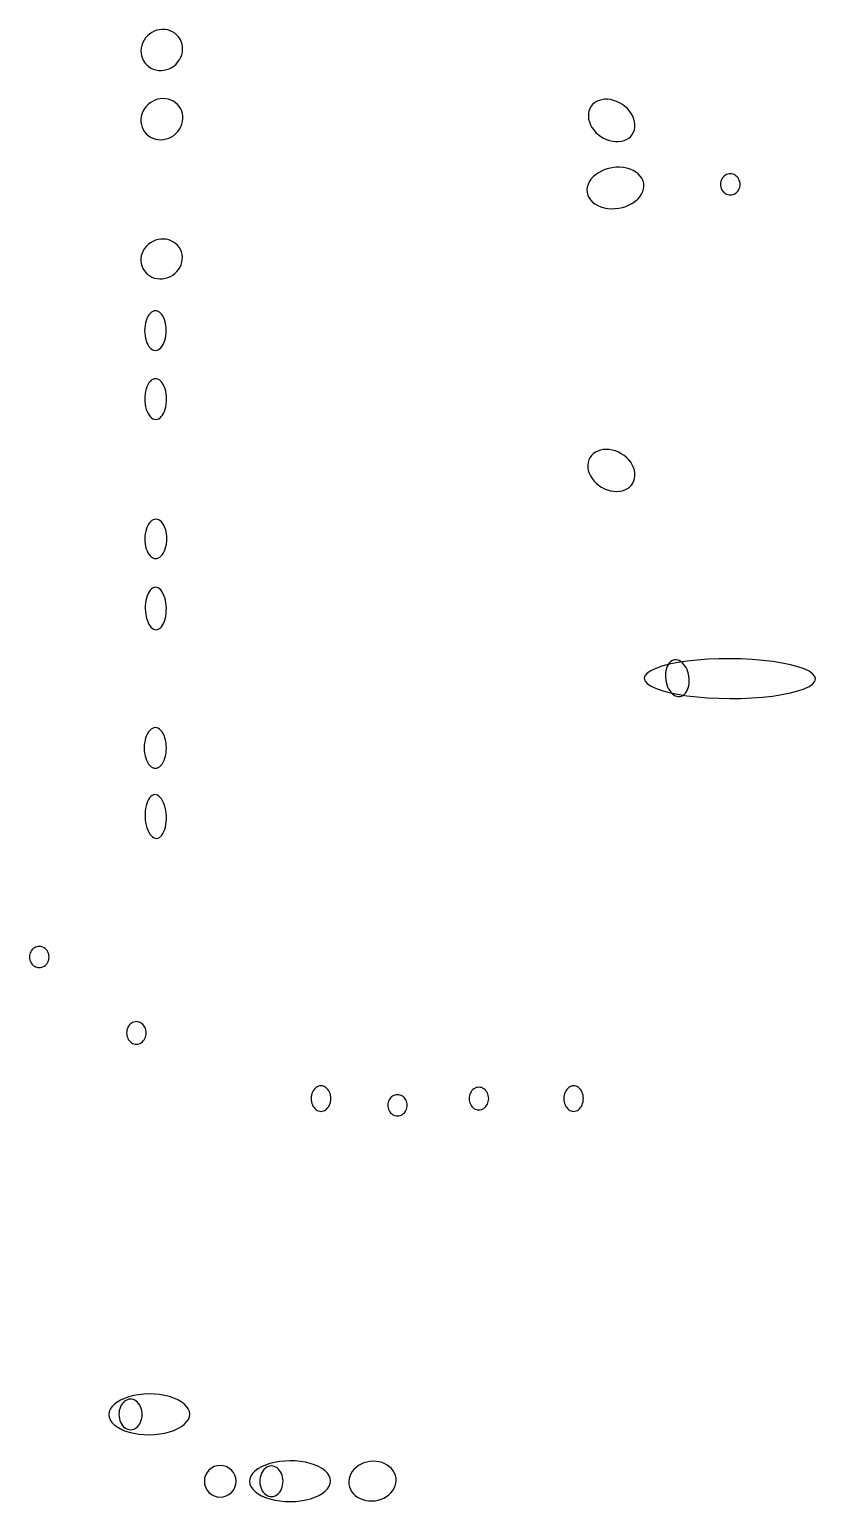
# Model space of a CAD drawing. Extents: x -1 to 217, y -22 to 302.
# Drawn here: x 120 to 161.1, y 81.7 to 158.6 of the extents above; entities that cross this region are included whole.
import ezdxf

# ---------------------------------------------------------------- set-up
doc = ezdxf.new("R2010")
doc.units = 0

msp = doc.modelspace()

# ---------------------------------------------------------------- linework, layer by layer
at = {"layer": 'CIRCLES'}
for p, q in [((129.296, 83.2), (129.22, 83.057)), ((129.399, 83.326), (129.296, 83.2)), ((129.525, 83.429), (129.399, 83.326)), ((129.668, 83.505), (129.525, 83.429)), ((129.823, 83.553), (129.668, 83.505)), ((129.984, 83.568), (129.823, 83.553)), ((130.146, 83.553), (129.984, 83.568)), ((130.301, 83.505), (130.146, 83.553)), ((130.444, 83.429), (130.301, 83.505)), ((130.57, 83.326), (130.444, 83.429)), ((130.673, 83.2), (130.57, 83.326)), ((130.749, 83.057), (130.673, 83.2)), ((129.172, 82.902), (129.157, 82.74)), ((129.157, 82.74), (129.172, 82.579)), ((129.22, 83.057), (129.172, 82.902)), ((129.172, 82.579), (129.22, 82.424)), ((129.22, 82.424), (129.296, 82.281)), ((130.673, 82.281), (130.749, 82.424)), ((130.797, 82.902), (130.749, 83.057)), ((130.749, 82.424), (130.797, 82.579)), ((130.812, 82.74), (130.797, 82.902)), ((130.797, 82.579), (130.812, 82.74)), ((129.296, 82.281), (129.399, 82.155)), ((129.399, 82.155), (129.525, 82.052)), ((129.525, 82.052), (129.668, 81.976)), ((129.668, 81.976), (129.823, 81.928)), ((129.823, 81.928), (129.984, 81.913)), ((129.984, 81.913), (130.146, 81.928)), ((130.146, 81.928), (130.301, 81.976)), ((130.301, 81.976), (130.444, 82.052)), ((130.444, 82.052), (130.57, 82.155)), ((130.57, 82.155), (130.673, 82.281))]:
    msp.add_line(p, q, dxfattribs=at)
at = {"layer": 'ELLIPSES'}
for p, q in [((126.54, 158.533), (126.411, 158.467)), ((126.676, 158.582), (126.54, 158.533)), ((126.816, 158.613), (126.676, 158.582)), ((126.959, 158.626), (126.816, 158.613)), ((127.101, 158.621), (126.959, 158.626)), ((127.239, 158.598), (127.101, 158.621)), ((127.373, 158.557), (127.239, 158.598)), ((127.499, 158.498), (127.373, 158.557)), ((125.887, 157.801), (125.855, 157.663)), ((125.936, 157.935), (125.887, 157.801)), ((126.002, 158.063), (125.936, 157.935)), ((126.084, 158.182), (126.002, 158.063)), ((126.181, 158.29), (126.084, 158.182)), ((126.29, 158.385), (126.181, 158.29)), ((126.411, 158.467), (126.29, 158.385)), ((127.615, 158.424), (127.499, 158.498)), ((127.72, 158.334), (127.615, 158.424)), ((127.811, 158.232), (127.72, 158.334)), ((127.887, 158.117), (127.811, 158.232)), ((127.947, 157.993), (127.887, 158.117)), ((127.989, 157.862), (127.947, 157.993)), ((128.013, 157.725), (127.989, 157.862)), ((125.855, 157.663), (125.842, 157.522)), ((125.842, 157.522), (125.848, 157.383)), ((125.848, 157.383), (125.872, 157.246)), ((125.872, 157.246), (125.914, 157.115)), ((125.914, 157.115), (125.974, 156.991)), ((125.974, 156.991), (126.05, 156.876)), ((127.777, 156.926), (127.859, 157.045)), ((127.859, 157.045), (127.925, 157.173)), ((127.925, 157.173), (127.974, 157.307)), ((127.974, 157.307), (128.006, 157.445)), ((128.006, 157.445), (128.019, 157.585)), ((128.019, 157.585), (128.013, 157.725)), ((126.05, 156.876), (126.141, 156.773)), ((126.141, 156.773), (126.246, 156.684)), ((126.246, 156.684), (126.362, 156.61)), ((126.362, 156.61), (126.488, 156.551)), ((126.488, 156.551), (126.622, 156.51)), ((126.622, 156.51), (126.76, 156.487)), ((126.76, 156.487), (126.902, 156.482)), ((126.902, 156.482), (127.044, 156.495)), ((127.044, 156.495), (127.185, 156.526)), ((127.185, 156.526), (127.321, 156.575)), ((127.321, 156.575), (127.45, 156.641)), ((127.45, 156.641), (127.57, 156.722)), ((127.57, 156.722), (127.68, 156.818)), ((127.68, 156.818), (127.777, 156.926)), ((126.204, 154.692), (126.103, 154.585)), ((126.317, 154.786), (126.204, 154.692)), ((126.44, 154.865), (126.317, 154.786)), ((126.573, 154.928), (126.44, 154.865)), ((126.711, 154.975), (126.573, 154.928)), ((126.853, 155.004), (126.711, 154.975)), ((126.997, 155.014), (126.853, 155.004)), ((127.14, 155.007), (126.997, 155.014)), ((127.279, 154.98), (127.14, 155.007)), ((127.412, 154.936), (127.279, 154.98)), ((127.538, 154.875), (127.412, 154.936)), ((127.653, 154.798), (127.538, 154.875)), ((127.755, 154.706), (127.653, 154.798)), ((127.844, 154.601), (127.755, 154.706)), ((149.452, 154.697), (149.37, 154.594)), ((149.552, 154.786), (149.452, 154.697)), ((149.667, 154.859), (149.552, 154.786)), ((149.796, 154.915), (149.667, 154.859)), ((149.936, 154.953), (149.796, 154.915)), ((150.084, 154.973), (149.936, 154.953)), ((150.239, 154.974), (150.084, 154.973)), ((150.398, 154.956), (150.239, 154.974)), ((150.557, 154.919), (150.398, 154.956)), ((150.714, 154.864), (150.557, 154.919)), ((150.867, 154.792), (150.714, 154.864)), ((151.013, 154.704), (150.867, 154.792)), ((151.15, 154.602), (151.013, 154.704)), ((125.858, 154.068), (125.841, 153.927)), ((125.841, 153.927), (125.843, 153.787)), ((125.894, 154.206), (125.858, 154.068)), ((125.947, 154.34), (125.894, 154.206)), ((126.017, 154.467), (125.947, 154.34)), ((126.103, 154.585), (126.017, 154.467)), ((127.918, 154.485), (127.844, 154.601)), ((127.974, 154.359), (127.918, 154.485)), ((128.013, 154.226), (127.974, 154.359)), ((128.034, 154.088), (128.013, 154.226)), ((128.018, 153.807), (128.035, 153.948)), ((128.035, 153.948), (128.034, 154.088)), ((149.237, 154.219), (149.233, 154.078)), ((149.233, 154.078), (149.25, 153.934)), ((149.261, 154.353), (149.237, 154.219)), ((149.25, 153.934), (149.288, 153.789)), ((149.305, 154.479), (149.261, 154.353)), ((149.37, 154.594), (149.305, 154.479)), ((151.274, 154.488), (151.15, 154.602)), ((151.384, 154.362), (151.274, 154.488)), ((151.478, 154.229), (151.384, 154.362)), ((151.555, 154.089), (151.478, 154.229)), ((151.613, 153.945), (151.555, 154.089)), ((151.651, 153.8), (151.613, 153.945)), ((125.843, 153.787), (125.863, 153.649)), ((125.863, 153.649), (125.902, 153.516)), ((125.902, 153.516), (125.959, 153.39)), ((125.959, 153.39), (126.032, 153.273)), ((126.032, 153.273), (126.121, 153.168)), ((126.121, 153.168), (126.224, 153.077)), ((127.56, 153.089), (127.673, 153.183)), ((127.673, 153.183), (127.773, 153.29)), ((127.773, 153.29), (127.859, 153.408)), ((127.859, 153.408), (127.929, 153.535)), ((127.929, 153.535), (127.983, 153.669)), ((127.983, 153.669), (128.018, 153.807)), ((149.288, 153.789), (149.346, 153.646)), ((149.346, 153.646), (149.423, 153.506)), ((149.423, 153.506), (149.517, 153.372)), ((149.517, 153.372), (149.627, 153.247)), ((149.627, 153.247), (149.752, 153.132)), ((149.752, 153.132), (149.888, 153.03)), ((151.449, 153.037), (151.532, 153.14)), ((151.532, 153.14), (151.596, 153.256)), ((151.596, 153.256), (151.64, 153.382)), ((151.64, 153.382), (151.665, 153.516)), ((151.668, 153.656), (151.651, 153.8)), ((151.665, 153.516), (151.668, 153.656)), ((126.224, 153.077), (126.339, 152.999)), ((126.339, 152.999), (126.464, 152.938)), ((126.464, 152.938), (126.598, 152.894)), ((126.598, 152.894), (126.737, 152.868)), ((126.737, 152.868), (126.88, 152.86)), ((126.88, 152.86), (127.023, 152.871)), ((127.023, 152.871), (127.166, 152.9)), ((127.166, 152.9), (127.304, 152.946)), ((127.304, 152.946), (127.436, 153.01)), ((127.436, 153.01), (127.56, 153.089)), ((149.888, 153.03), (150.034, 152.943)), ((150.034, 152.943), (150.187, 152.871)), ((150.187, 152.871), (150.344, 152.816)), ((150.344, 152.816), (150.504, 152.779)), ((150.504, 152.779), (150.662, 152.761)), ((150.662, 152.761), (150.817, 152.762)), ((150.817, 152.762), (150.966, 152.781)), ((150.966, 152.781), (151.105, 152.819)), ((151.105, 152.819), (151.234, 152.876)), ((151.234, 152.876), (151.349, 152.949)), ((151.349, 152.949), (151.449, 153.037)), ((149.482, 150.917), (149.371, 150.793)), ((149.612, 151.032), (149.482, 150.917)), ((149.761, 151.135), (149.612, 151.032)), ((149.924, 151.224), (149.761, 151.135)), ((150.101, 151.298), (149.924, 151.224)), ((150.286, 151.356), (150.101, 151.298)), ((150.478, 151.397), (150.286, 151.356)), ((150.672, 151.419), (150.478, 151.397)), ((150.866, 151.423), (150.672, 151.419)), ((151.057, 151.408), (150.866, 151.423)), ((151.24, 151.375), (151.057, 151.408)), ((151.414, 151.324), (151.24, 151.375)), ((151.574, 151.256), (151.414, 151.324)), ((151.718, 151.173), (151.574, 151.256)), ((151.845, 151.075), (151.718, 151.173)), ((151.95, 150.965), (151.845, 151.075)), ((152.034, 150.844), (151.95, 150.965)), ((152.093, 150.715), (152.034, 150.844)), ((156.248, 150.863), (156.211, 150.803)), ((156.292, 150.917), (156.248, 150.863)), ((156.342, 150.965), (156.292, 150.917)), ((156.398, 151.005), (156.342, 150.965)), ((156.458, 151.037), (156.398, 151.005)), ((156.522, 151.06), (156.458, 151.037)), ((156.588, 151.075), (156.522, 151.06)), ((156.655, 151.079), (156.588, 151.075)), ((156.721, 151.075), (156.655, 151.079)), ((156.787, 151.06), (156.721, 151.075)), ((156.851, 151.037), (156.787, 151.06)), ((156.911, 151.005), (156.851, 151.037)), ((156.967, 150.965), (156.911, 151.005)), ((157.017, 150.917), (156.967, 150.965)), ((157.061, 150.863), (157.017, 150.917)), ((157.098, 150.803), (157.061, 150.863)), ((149.176, 150.381), (149.16, 150.239)), ((149.16, 150.239), (149.169, 150.099)), ((149.169, 150.099), (149.205, 149.963)), ((149.217, 150.522), (149.176, 150.381)), ((149.282, 150.66), (149.217, 150.522)), ((149.371, 150.793), (149.282, 150.66)), ((152.016, 150.018), (152.081, 150.156)), ((152.081, 150.156), (152.122, 150.297)), ((152.128, 150.579), (152.093, 150.715)), ((152.122, 150.297), (152.138, 150.439)), ((152.138, 150.439), (152.128, 150.579)), ((156.146, 150.599), (156.142, 150.527)), ((156.142, 150.527), (156.146, 150.455)), ((156.159, 150.67), (156.146, 150.599)), ((156.146, 150.455), (156.159, 150.384)), ((156.181, 150.738), (156.159, 150.67)), ((156.159, 150.384), (156.181, 150.315)), ((156.211, 150.803), (156.181, 150.738)), ((156.181, 150.315), (156.211, 150.251)), ((156.211, 150.251), (156.248, 150.19)), ((156.248, 150.19), (156.292, 150.136)), ((156.292, 150.136), (156.342, 150.088)), ((156.342, 150.088), (156.398, 150.048)), ((156.398, 150.048), (156.458, 150.016)), ((156.851, 150.016), (156.911, 150.048)), ((156.911, 150.048), (156.967, 150.088)), ((156.967, 150.088), (157.017, 150.136)), ((157.017, 150.136), (157.061, 150.19)), ((157.061, 150.19), (157.098, 150.251)), ((157.128, 150.738), (157.098, 150.803)), ((157.098, 150.251), (157.128, 150.315)), ((157.15, 150.67), (157.128, 150.738)), ((157.128, 150.315), (157.15, 150.384)), ((157.163, 150.599), (157.15, 150.67)), ((157.15, 150.384), (157.163, 150.455)), ((157.167, 150.527), (157.163, 150.599)), ((157.163, 150.455), (157.167, 150.527)), ((149.205, 149.963), (149.264, 149.834)), ((149.264, 149.834), (149.348, 149.713)), ((149.348, 149.713), (149.453, 149.602)), ((149.453, 149.602), (149.58, 149.505)), ((149.58, 149.505), (149.724, 149.422)), ((149.724, 149.422), (149.884, 149.354)), ((149.884, 149.354), (150.058, 149.303)), ((150.058, 149.303), (150.241, 149.27)), ((150.626, 149.259), (150.82, 149.281)), ((150.82, 149.281), (151.012, 149.322)), ((151.012, 149.322), (151.197, 149.379)), ((151.197, 149.379), (151.374, 149.454)), ((151.374, 149.454), (151.537, 149.543)), ((151.537, 149.543), (151.686, 149.646)), ((151.686, 149.646), (151.816, 149.761)), ((151.816, 149.761), (151.927, 149.885)), ((151.927, 149.885), (152.016, 150.018)), ((156.458, 150.016), (156.522, 149.993)), ((156.522, 149.993), (156.588, 149.979)), ((156.588, 149.979), (156.655, 149.974)), ((156.655, 149.974), (156.721, 149.979)), ((156.721, 149.979), (156.787, 149.993)), ((156.787, 149.993), (156.851, 150.016)), ((150.241, 149.27), (150.432, 149.255)), ((150.432, 149.255), (150.626, 149.259)), ((125.958, 147.058), (125.901, 146.931)), ((126.032, 147.178), (125.958, 147.058)), ((126.121, 147.289), (126.032, 147.178)), ((126.224, 147.389), (126.121, 147.289)), ((126.339, 147.475), (126.224, 147.389)), ((126.464, 147.547), (126.339, 147.475)), ((126.596, 147.603), (126.464, 147.547)), ((126.734, 147.643), (126.596, 147.603)), ((126.875, 147.666), (126.734, 147.643)), ((127.017, 147.67), (126.875, 147.666)), ((127.158, 147.657), (127.017, 147.67)), ((127.294, 147.626), (127.158, 147.657)), ((127.424, 147.579), (127.294, 147.626)), ((127.546, 147.515), (127.424, 147.579)), ((127.656, 147.436), (127.546, 147.515)), ((127.754, 147.343), (127.656, 147.436)), ((127.838, 147.238), (127.754, 147.343)), ((127.906, 147.122), (127.838, 147.238)), ((127.958, 146.998), (127.906, 147.122)), ((127.991, 146.868), (127.958, 146.998)), ((125.839, 146.663), (125.836, 146.527)), ((125.836, 146.527), (125.851, 146.393)), ((125.861, 146.798), (125.839, 146.663)), ((125.851, 146.393), (125.885, 146.262)), ((125.901, 146.931), (125.861, 146.798)), ((125.885, 146.262), (125.936, 146.139)), ((127.81, 146.082), (127.884, 146.202)), ((127.884, 146.202), (127.941, 146.33)), ((127.941, 146.33), (127.981, 146.462)), ((127.981, 146.462), (128.003, 146.598)), ((128.006, 146.734), (127.991, 146.868)), ((128.003, 146.598), (128.006, 146.734)), ((125.936, 146.139), (126.004, 146.023)), ((126.004, 146.023), (126.088, 145.918)), ((126.088, 145.918), (126.186, 145.825)), ((126.186, 145.825), (126.297, 145.746)), ((126.297, 145.746), (126.418, 145.682)), ((126.418, 145.682), (126.548, 145.634)), ((126.548, 145.634), (126.684, 145.604)), ((126.684, 145.604), (126.825, 145.591)), ((126.825, 145.591), (126.967, 145.595)), ((126.967, 145.595), (127.108, 145.618)), ((127.108, 145.618), (127.246, 145.657)), ((127.246, 145.657), (127.379, 145.714)), ((127.379, 145.714), (127.503, 145.786)), ((127.503, 145.786), (127.618, 145.872)), ((127.618, 145.872), (127.721, 145.972)), ((127.721, 145.972), (127.81, 146.082)), ((126.527, 143.912), (126.454, 143.886)), ((126.6, 143.921), (126.527, 143.912)), ((126.674, 143.912), (126.6, 143.921)), ((126.746, 143.886), (126.674, 143.912)), ((126.054, 143.153), (126.039, 143.02)), ((126.078, 143.282), (126.054, 143.153)), ((126.111, 143.403), (126.078, 143.282)), ((126.152, 143.516), (126.111, 143.403)), ((126.201, 143.618), (126.152, 143.516)), ((126.256, 143.707), (126.201, 143.618)), ((126.318, 143.783), (126.256, 143.707)), ((126.384, 143.843), (126.318, 143.783)), ((126.454, 143.886), (126.384, 143.843)), ((126.816, 143.842), (126.746, 143.886)), ((126.882, 143.782), (126.816, 143.842)), ((126.944, 143.706), (126.882, 143.782)), ((126.999, 143.617), (126.944, 143.706)), ((127.047, 143.515), (126.999, 143.617)), ((127.088, 143.402), (127.047, 143.515)), ((127.121, 143.28), (127.088, 143.402)), ((127.144, 143.151), (127.121, 143.28)), ((127.158, 143.018), (127.144, 143.151)), ((126.039, 143.02), (126.034, 142.885)), ((126.034, 142.885), (126.039, 142.749)), ((126.039, 142.749), (126.053, 142.616)), ((126.053, 142.616), (126.076, 142.488)), ((126.076, 142.488), (126.109, 142.366)), ((126.109, 142.366), (126.15, 142.253)), ((127.045, 142.252), (127.087, 142.364)), ((127.087, 142.364), (127.119, 142.486)), ((127.119, 142.486), (127.143, 142.614)), ((127.143, 142.614), (127.158, 142.748)), ((127.163, 142.883), (127.158, 143.018)), ((127.158, 142.748), (127.163, 142.883)), ((126.15, 142.253), (126.198, 142.151)), ((126.198, 142.151), (126.253, 142.062)), ((126.253, 142.062), (126.315, 141.986)), ((126.315, 141.986), (126.381, 141.926)), ((126.381, 141.926), (126.451, 141.882)), ((126.451, 141.882), (126.523, 141.856)), ((126.523, 141.856), (126.597, 141.847)), ((126.597, 141.847), (126.67, 141.855)), ((126.67, 141.855), (126.743, 141.882)), ((126.743, 141.882), (126.813, 141.925)), ((126.813, 141.925), (126.879, 141.985)), ((126.879, 141.985), (126.941, 142.06)), ((126.941, 142.06), (126.996, 142.15)), ((126.996, 142.15), (127.045, 142.252)), ((126.199, 140.056), (126.151, 139.951)), ((126.255, 140.148), (126.199, 140.056)), ((126.317, 140.226), (126.255, 140.148)), ((126.383, 140.288), (126.317, 140.226)), ((126.454, 140.334), (126.383, 140.288)), ((126.527, 140.362), (126.454, 140.334)), ((126.602, 140.371), (126.527, 140.362)), ((126.677, 140.363), (126.602, 140.371)), ((126.751, 140.336), (126.677, 140.363)), ((126.822, 140.292), (126.751, 140.336)), ((126.89, 140.231), (126.822, 140.292)), ((126.953, 140.154), (126.89, 140.231)), ((127.01, 140.063), (126.953, 140.154)), ((127.06, 139.958), (127.01, 140.063)), ((126.041, 139.44), (126.038, 139.301)), ((126.038, 139.301), (126.044, 139.162)), ((126.055, 139.577), (126.041, 139.44)), ((126.078, 139.709), (126.055, 139.577)), ((126.11, 139.835), (126.078, 139.709)), ((126.151, 139.951), (126.11, 139.835)), ((127.103, 139.843), (127.06, 139.958)), ((127.137, 139.718), (127.103, 139.843)), ((127.162, 139.586), (127.137, 139.718)), ((127.178, 139.45), (127.162, 139.586)), ((127.184, 139.311), (127.178, 139.45)), ((127.18, 139.171), (127.184, 139.311)), ((126.044, 139.162), (126.059, 139.026)), ((126.059, 139.026), (126.085, 138.894)), ((126.085, 138.894), (126.119, 138.769)), ((126.119, 138.769), (126.161, 138.654)), ((126.161, 138.654), (126.212, 138.549)), ((126.212, 138.549), (126.269, 138.458)), ((126.967, 138.463), (127.022, 138.556)), ((127.022, 138.556), (127.071, 138.661)), ((127.071, 138.661), (127.112, 138.777)), ((127.112, 138.777), (127.144, 138.902)), ((127.144, 138.902), (127.167, 139.035)), ((127.167, 139.035), (127.18, 139.171)), ((126.269, 138.458), (126.332, 138.381)), ((126.332, 138.381), (126.399, 138.32)), ((126.399, 138.32), (126.471, 138.276)), ((126.471, 138.276), (126.545, 138.249)), ((126.545, 138.249), (126.619, 138.24)), ((126.619, 138.24), (126.694, 138.25)), ((126.694, 138.25), (126.768, 138.278)), ((126.768, 138.278), (126.838, 138.323)), ((126.838, 138.323), (126.905, 138.386)), ((126.905, 138.386), (126.967, 138.463)), ((149.316, 136.24), (149.258, 136.121)), ((149.393, 136.349), (149.316, 136.24)), ((149.488, 136.444), (149.393, 136.349)), ((149.6, 136.525), (149.488, 136.444)), ((149.725, 136.589), (149.6, 136.525)), ((149.863, 136.636), (149.725, 136.589)), ((150.011, 136.664), (149.863, 136.636)), ((150.166, 136.675), (150.011, 136.664)), ((150.326, 136.666), (150.166, 136.675)), ((150.487, 136.639), (150.326, 136.666)), ((150.648, 136.593), (150.487, 136.639)), ((150.805, 136.53), (150.648, 136.593)), ((150.956, 136.451), (150.805, 136.53)), ((151.098, 136.357), (150.956, 136.451)), ((151.228, 136.249), (151.098, 136.357)), ((151.345, 136.13), (151.228, 136.249)), ((149.22, 135.991), (149.203, 135.855)), ((149.203, 135.855), (149.207, 135.714)), ((149.207, 135.714), (149.232, 135.571)), ((149.258, 136.121), (149.22, 135.991)), ((149.232, 135.571), (149.278, 135.427)), ((151.447, 136.002), (151.345, 136.13)), ((151.531, 135.866), (151.447, 136.002)), ((151.597, 135.725), (151.531, 135.866)), ((151.643, 135.582), (151.597, 135.725)), ((151.668, 135.438), (151.643, 135.582)), ((151.672, 135.297), (151.668, 135.438)), ((149.278, 135.427), (149.344, 135.287)), ((149.344, 135.287), (149.428, 135.151)), ((149.428, 135.151), (149.53, 135.022)), ((149.53, 135.022), (149.647, 134.903)), ((149.647, 134.903), (149.777, 134.796)), ((149.777, 134.796), (149.919, 134.701)), ((149.919, 134.701), (150.07, 134.622)), ((151.275, 134.628), (151.387, 134.708)), ((151.387, 134.708), (151.482, 134.803)), ((151.482, 134.803), (151.559, 134.912)), ((151.559, 134.912), (151.617, 135.032)), ((151.617, 135.032), (151.655, 135.161)), ((151.655, 135.161), (151.672, 135.297)), ((150.07, 134.622), (150.227, 134.559)), ((150.227, 134.559), (150.388, 134.514)), ((150.388, 134.514), (150.549, 134.487)), ((150.549, 134.487), (150.709, 134.478)), ((150.709, 134.478), (150.864, 134.488)), ((150.864, 134.488), (151.012, 134.517)), ((151.012, 134.517), (151.15, 134.564)), ((151.15, 134.564), (151.275, 134.628)), ((126.089, 132.394), (126.064, 132.266)), ((126.123, 132.515), (126.089, 132.394)), ((126.165, 132.627), (126.123, 132.515)), ((126.215, 132.728), (126.165, 132.627)), ((126.272, 132.816), (126.215, 132.728)), ((126.335, 132.891), (126.272, 132.816)), ((126.403, 132.95), (126.335, 132.891)), ((126.475, 132.993), (126.403, 132.95)), ((126.549, 133.019), (126.475, 132.993)), ((126.624, 133.027), (126.549, 133.019)), ((126.699, 133.018), (126.624, 133.027)), ((126.773, 132.991), (126.699, 133.018)), ((126.844, 132.948), (126.773, 132.991)), ((126.911, 132.888), (126.844, 132.948)), ((126.974, 132.813), (126.911, 132.888)), ((127.03, 132.723), (126.974, 132.813)), ((127.079, 132.622), (127.03, 132.723)), ((127.12, 132.509), (127.079, 132.622)), ((127.153, 132.388), (127.12, 132.509)), ((127.176, 132.261), (127.153, 132.388)), ((126.048, 132.134), (126.043, 132)), ((126.043, 132), (126.047, 131.865)), ((126.047, 131.865), (126.061, 131.733)), ((126.064, 132.266), (126.048, 132.134)), ((126.061, 131.733), (126.085, 131.605)), ((126.085, 131.605), (126.117, 131.484)), ((127.115, 131.479), (127.149, 131.6)), ((127.149, 131.6), (127.174, 131.727)), ((127.174, 131.727), (127.189, 131.859)), ((127.19, 132.128), (127.176, 132.261)), ((127.189, 131.859), (127.195, 131.994)), ((127.195, 131.994), (127.19, 132.128)), ((126.117, 131.484), (126.158, 131.372)), ((126.158, 131.372), (126.208, 131.27)), ((126.208, 131.27), (126.264, 131.181)), ((126.264, 131.181), (126.326, 131.106)), ((126.326, 131.106), (126.393, 131.046)), ((126.393, 131.046), (126.464, 131.002)), ((126.464, 131.002), (126.538, 130.975)), ((126.538, 130.975), (126.613, 130.966)), ((126.613, 130.966), (126.689, 130.975)), ((126.689, 130.975), (126.763, 131)), ((126.763, 131), (126.834, 131.043)), ((126.834, 131.043), (126.902, 131.103)), ((126.902, 131.103), (126.965, 131.177)), ((126.965, 131.177), (127.022, 131.266)), ((127.022, 131.266), (127.072, 131.367)), ((127.072, 131.367), (127.115, 131.479)), ((126.321, 129.314), (126.263, 129.232)), ((126.385, 129.38), (126.321, 129.314)), ((126.452, 129.428), (126.385, 129.38)), ((126.522, 129.457), (126.452, 129.428)), ((126.594, 129.468), (126.522, 129.457)), ((126.666, 129.461), (126.594, 129.468)), ((126.738, 129.434), (126.666, 129.461)), ((126.807, 129.388), (126.738, 129.434)), ((126.873, 129.326), (126.807, 129.388)), ((126.935, 129.246), (126.873, 129.326)), ((126.079, 128.634), (126.067, 128.492)), ((126.099, 128.772), (126.079, 128.634)), ((126.128, 128.903), (126.099, 128.772)), ((126.166, 129.025), (126.128, 128.903)), ((126.211, 129.135), (126.166, 129.025)), ((126.263, 129.232), (126.211, 129.135)), ((126.991, 129.152), (126.935, 129.246)), ((127.041, 129.044), (126.991, 129.152)), ((127.084, 128.924), (127.041, 129.044)), ((127.119, 128.794), (127.084, 128.924)), ((127.145, 128.657), (127.119, 128.794)), ((127.162, 128.515), (127.145, 128.657)), ((127.17, 128.37), (127.162, 128.515)), ((126.067, 128.492), (126.066, 128.347)), ((126.066, 128.347), (126.074, 128.202)), ((126.074, 128.202), (126.091, 128.06)), ((126.091, 128.06), (126.117, 127.923)), ((126.117, 127.923), (126.152, 127.793)), ((126.152, 127.793), (126.194, 127.674)), ((127.07, 127.692), (127.108, 127.814)), ((127.108, 127.814), (127.137, 127.945)), ((127.137, 127.945), (127.157, 128.083)), ((127.157, 128.083), (127.168, 128.225)), ((127.168, 128.225), (127.17, 128.37)), ((126.194, 127.674), (126.244, 127.565)), ((126.244, 127.565), (126.3, 127.471)), ((126.3, 127.471), (126.362, 127.391)), ((126.362, 127.391), (126.428, 127.329)), ((126.428, 127.329), (126.498, 127.283)), ((126.498, 127.283), (126.569, 127.257)), ((126.569, 127.257), (126.641, 127.249)), ((126.641, 127.249), (126.713, 127.26)), ((126.713, 127.26), (126.783, 127.289)), ((126.783, 127.289), (126.851, 127.338)), ((126.851, 127.338), (126.914, 127.403)), ((126.914, 127.403), (126.972, 127.485)), ((126.972, 127.485), (127.025, 127.582)), ((127.025, 127.582), (127.07, 127.692)), ((153.468, 125.442), (153.081, 125.341)), ((153.461, 125.5), (153.405, 125.42)), ((153.524, 125.565), (153.461, 125.5)), ((153.909, 125.53), (153.468, 125.442)), ((153.593, 125.616), (153.524, 125.565)), ((153.668, 125.652), (153.593, 125.616)), ((153.746, 125.672), (153.668, 125.652)), ((153.826, 125.675), (153.746, 125.672)), ((153.908, 125.662), (153.826, 125.675)), ((153.989, 125.633), (153.908, 125.662)), ((154.396, 125.604), (153.909, 125.53)), ((154.068, 125.588), (153.989, 125.633)), ((154.144, 125.528), (154.068, 125.588)), ((154.216, 125.455), (154.144, 125.528)), ((154.282, 125.368), (154.216, 125.455)), ((154.922, 125.662), (154.396, 125.604)), ((155.478, 125.704), (154.922, 125.662)), ((156.052, 125.728), (155.478, 125.704)), ((156.637, 125.735), (156.052, 125.728)), ((157.222, 125.723), (156.637, 125.735)), ((157.797, 125.695), (157.222, 125.723)), ((158.352, 125.649), (157.797, 125.695)), ((158.877, 125.586), (158.352, 125.649)), ((159.364, 125.509), (158.877, 125.586)), ((159.805, 125.417), (159.364, 125.509)), ((152.191, 124.847), (152.153, 124.712)), ((152.153, 124.712), (152.19, 124.576)), ((152.306, 124.98), (152.191, 124.847)), ((152.495, 125.108), (152.306, 124.98)), ((152.755, 125.229), (152.495, 125.108)), ((153.081, 125.341), (152.755, 125.229)), ((153.271, 125), (153.263, 124.878)), ((153.263, 124.878), (153.265, 124.754)), ((153.265, 124.754), (153.278, 124.628)), ((153.29, 125.118), (153.271, 125)), ((153.319, 125.228), (153.29, 125.118)), ((153.357, 125.329), (153.319, 125.228)), ((153.405, 125.42), (153.357, 125.329)), ((154.341, 125.271), (154.282, 125.368)), ((154.393, 125.164), (154.341, 125.271)), ((154.436, 125.049), (154.393, 125.164)), ((154.469, 124.929), (154.436, 125.049)), ((154.492, 124.805), (154.469, 124.929)), ((154.505, 124.68), (154.492, 124.805)), ((154.508, 124.555), (154.505, 124.68)), ((160.191, 125.314), (159.805, 125.417)), ((160.516, 125.199), (160.191, 125.314)), ((160.775, 125.076), (160.516, 125.199)), ((160.962, 124.946), (160.775, 125.076)), ((161.076, 124.812), (160.962, 124.946)), ((161.075, 124.541), (161.114, 124.676)), ((161.114, 124.676), (161.076, 124.812)), ((152.19, 124.576), (152.304, 124.442)), ((152.304, 124.442), (152.492, 124.312)), ((152.492, 124.312), (152.751, 124.189)), ((152.751, 124.189), (153.076, 124.074)), ((153.076, 124.074), (153.462, 123.971)), ((153.278, 124.628), (153.301, 124.504)), ((153.301, 124.504), (153.335, 124.384)), ((153.335, 124.384), (153.377, 124.27)), ((153.377, 124.27), (153.429, 124.163)), ((153.429, 124.163), (153.488, 124.065)), ((153.462, 123.971), (153.902, 123.879)), ((153.488, 124.065), (153.554, 123.979)), ((153.554, 123.979), (153.626, 123.905)), ((153.626, 123.905), (153.702, 123.845)), ((154.246, 123.868), (154.309, 123.934)), ((154.309, 123.934), (154.365, 124.013)), ((154.365, 124.013), (154.413, 124.104)), ((154.413, 124.104), (154.452, 124.206)), ((154.452, 124.206), (154.481, 124.316)), ((154.481, 124.316), (154.499, 124.433)), ((154.499, 124.433), (154.508, 124.555)), ((159.358, 123.858), (159.799, 123.946)), ((159.799, 123.946), (160.186, 124.047)), ((160.186, 124.047), (160.512, 124.158)), ((160.512, 124.158), (160.771, 124.28)), ((160.771, 124.28), (160.96, 124.408)), ((160.96, 124.408), (161.075, 124.541)), ((153.702, 123.845), (153.781, 123.801)), ((153.781, 123.801), (153.862, 123.771)), ((153.862, 123.771), (153.944, 123.758)), ((153.902, 123.879), (154.389, 123.802)), ((153.944, 123.758), (154.024, 123.762)), ((154.024, 123.762), (154.102, 123.781)), ((154.102, 123.781), (154.177, 123.817)), ((154.177, 123.817), (154.246, 123.868)), ((154.389, 123.802), (154.915, 123.739)), ((154.915, 123.739), (155.47, 123.693)), ((155.47, 123.693), (156.044, 123.665)), ((156.044, 123.665), (156.629, 123.653)), ((156.629, 123.653), (157.214, 123.66)), ((157.214, 123.66), (157.789, 123.684)), ((157.789, 123.684), (158.344, 123.726)), ((158.344, 123.726), (158.87, 123.784)), ((158.87, 123.784), (159.358, 123.858)), ((126.087, 121.6), (126.054, 121.476)), ((126.129, 121.716), (126.087, 121.6)), ((126.179, 121.82), (126.129, 121.716)), ((126.237, 121.912), (126.179, 121.82)), ((126.3, 121.989), (126.237, 121.912)), ((126.368, 122.051), (126.3, 121.989)), ((126.44, 122.095), (126.368, 122.051)), ((126.515, 122.123), (126.44, 122.095)), ((126.591, 122.132), (126.515, 122.123)), ((126.666, 122.123), (126.591, 122.132)), ((126.741, 122.096), (126.666, 122.123)), ((126.813, 122.051), (126.741, 122.096)), ((126.882, 121.99), (126.813, 122.051)), ((126.945, 121.913), (126.882, 121.99)), ((127.002, 121.821), (126.945, 121.913)), ((127.052, 121.717), (127.002, 121.821)), ((127.095, 121.601), (127.052, 121.717)), ((127.129, 121.477), (127.095, 121.601)), ((126.015, 121.208), (126.01, 121.069)), ((126.01, 121.069), (126.015, 120.931)), ((126.029, 121.344), (126.015, 121.208)), ((126.015, 120.931), (126.03, 120.794)), ((126.054, 121.476), (126.029, 121.344)), ((127.153, 121.345), (127.129, 121.477)), ((127.168, 121.209), (127.153, 121.345)), ((127.154, 120.796), (127.168, 120.932)), ((127.173, 121.07), (127.168, 121.209)), ((127.168, 120.932), (127.173, 121.07)), ((126.03, 120.794), (126.054, 120.663)), ((126.054, 120.663), (126.088, 120.538)), ((126.088, 120.538), (126.131, 120.423)), ((126.131, 120.423), (126.181, 120.319)), ((126.181, 120.319), (126.238, 120.227)), ((126.238, 120.227), (126.302, 120.15)), ((126.302, 120.15), (126.37, 120.089)), ((126.37, 120.089), (126.442, 120.044)), ((126.442, 120.044), (126.517, 120.017)), ((126.668, 120.017), (126.743, 120.044)), ((126.743, 120.044), (126.815, 120.089)), ((126.815, 120.089), (126.883, 120.15)), ((126.883, 120.15), (126.946, 120.228)), ((126.946, 120.228), (127.004, 120.319)), ((127.004, 120.319), (127.054, 120.424)), ((127.054, 120.424), (127.096, 120.539)), ((127.096, 120.539), (127.129, 120.664)), ((127.129, 120.664), (127.154, 120.796)), ((126.517, 120.017), (126.593, 120.008)), ((126.593, 120.008), (126.668, 120.017)), ((126.357, 118.534), (126.294, 118.465)), ((126.424, 118.585), (126.357, 118.534)), ((126.494, 118.617), (126.424, 118.585)), ((126.567, 118.63), (126.494, 118.617)), ((126.64, 118.623), (126.567, 118.63)), ((126.713, 118.597), (126.64, 118.623)), ((126.784, 118.551), (126.713, 118.597)), ((126.852, 118.488), (126.784, 118.551)), ((126.062, 117.76), (126.054, 117.613)), ((126.08, 117.903), (126.062, 117.76)), ((126.107, 118.038), (126.08, 117.903)), ((126.142, 118.164), (126.107, 118.038)), ((126.186, 118.279), (126.142, 118.164)), ((126.237, 118.38), (126.186, 118.279)), ((126.294, 118.465), (126.237, 118.38)), ((126.916, 118.407), (126.852, 118.488)), ((126.975, 118.311), (126.916, 118.407)), ((127.028, 118.2), (126.975, 118.311)), ((127.074, 118.078), (127.028, 118.2)), ((127.111, 117.945), (127.074, 118.078)), ((127.141, 117.804), (127.111, 117.945)), ((127.161, 117.658), (127.141, 117.804)), ((126.054, 117.613), (126.055, 117.464)), ((126.055, 117.464), (126.066, 117.315)), ((126.066, 117.315), (126.086, 117.169)), ((126.086, 117.169), (126.115, 117.028)), ((126.115, 117.028), (126.153, 116.895)), ((127.12, 116.935), (127.147, 117.07)), ((127.147, 117.07), (127.165, 117.213)), ((127.172, 117.509), (127.161, 117.658)), ((127.165, 117.213), (127.173, 117.36)), ((127.173, 117.36), (127.172, 117.509)), ((126.153, 116.895), (126.199, 116.773)), ((126.199, 116.773), (126.252, 116.662)), ((126.252, 116.662), (126.311, 116.566)), ((126.311, 116.566), (126.375, 116.485)), ((126.375, 116.485), (126.443, 116.422)), ((126.443, 116.422), (126.514, 116.377)), ((126.514, 116.377), (126.587, 116.35)), ((126.587, 116.35), (126.66, 116.344)), ((126.66, 116.344), (126.733, 116.356)), ((126.733, 116.356), (126.803, 116.388)), ((126.803, 116.388), (126.87, 116.439)), ((126.87, 116.439), (126.933, 116.508)), ((126.933, 116.508), (126.99, 116.594)), ((126.99, 116.594), (127.041, 116.694)), ((127.041, 116.694), (127.085, 116.809)), ((127.085, 116.809), (127.12, 116.935)), ((120.015, 110.213), (120.01, 110.141)), ((120.01, 110.141), (120.015, 110.069)), ((120.028, 110.284), (120.015, 110.213)), ((120.015, 110.069), (120.028, 109.998)), ((120.049, 110.352), (120.028, 110.284)), ((120.079, 110.417), (120.049, 110.352)), ((120.116, 110.477), (120.079, 110.417)), ((120.16, 110.531), (120.116, 110.477)), ((120.211, 110.579), (120.16, 110.531)), ((120.267, 110.619), (120.211, 110.579)), ((120.327, 110.651), (120.267, 110.619)), ((120.39, 110.674), (120.327, 110.651)), ((120.456, 110.689), (120.39, 110.674)), ((120.523, 110.693), (120.456, 110.689)), ((120.59, 110.689), (120.523, 110.693)), ((120.656, 110.674), (120.59, 110.689)), ((120.719, 110.651), (120.656, 110.674)), ((120.779, 110.619), (120.719, 110.651)), ((120.835, 110.579), (120.779, 110.619)), ((120.886, 110.531), (120.835, 110.579)), ((120.93, 110.477), (120.886, 110.531)), ((120.967, 110.417), (120.93, 110.477)), ((120.997, 110.352), (120.967, 110.417)), ((121.018, 110.284), (120.997, 110.352)), ((121.031, 110.213), (121.018, 110.284)), ((121.018, 109.998), (121.031, 110.069)), ((121.036, 110.141), (121.031, 110.213)), ((121.031, 110.069), (121.036, 110.141)), ((120.028, 109.998), (120.049, 109.929)), ((120.049, 109.929), (120.079, 109.865)), ((120.079, 109.865), (120.116, 109.804)), ((120.116, 109.804), (120.16, 109.75)), ((120.16, 109.75), (120.211, 109.702)), ((120.211, 109.702), (120.267, 109.662)), ((120.267, 109.662), (120.327, 109.63)), ((120.327, 109.63), (120.39, 109.607)), ((120.39, 109.607), (120.456, 109.593)), ((120.456, 109.593), (120.523, 109.588)), ((120.523, 109.588), (120.59, 109.593)), ((120.59, 109.593), (120.656, 109.607)), ((120.656, 109.607), (120.719, 109.63)), ((120.719, 109.63), (120.779, 109.662)), ((120.779, 109.662), (120.835, 109.702)), ((120.835, 109.702), (120.886, 109.75)), ((120.886, 109.75), (120.93, 109.804)), ((120.93, 109.804), (120.967, 109.865)), ((120.967, 109.865), (120.997, 109.929)), ((120.997, 109.929), (121.018, 109.998)), ((125.096, 106.249), (125.091, 106.172)), ((125.109, 106.325), (125.096, 106.249)), ((125.13, 106.398), (125.109, 106.325)), ((125.16, 106.468), (125.13, 106.398)), ((125.197, 106.532), (125.16, 106.468)), ((125.241, 106.59), (125.197, 106.532)), ((125.291, 106.641), (125.241, 106.59)), ((125.347, 106.684), (125.291, 106.641)), ((125.407, 106.719), (125.347, 106.684)), ((125.471, 106.743), (125.407, 106.719)), ((125.536, 106.758), (125.471, 106.743)), ((125.603, 106.764), (125.536, 106.758)), ((125.67, 106.758), (125.603, 106.764)), ((125.735, 106.743), (125.67, 106.758)), ((125.799, 106.719), (125.735, 106.743)), ((125.859, 106.684), (125.799, 106.719)), ((125.915, 106.641), (125.859, 106.684)), ((125.965, 106.59), (125.915, 106.641)), ((126.009, 106.532), (125.965, 106.59)), ((126.046, 106.468), (126.009, 106.532)), ((126.076, 106.398), (126.046, 106.468)), ((126.097, 106.325), (126.076, 106.398)), ((126.11, 106.249), (126.097, 106.325)), ((126.115, 106.172), (126.11, 106.249)), ((125.091, 106.172), (125.096, 106.095)), ((125.096, 106.095), (125.109, 106.019)), ((125.109, 106.019), (125.13, 105.946)), ((125.13, 105.946), (125.16, 105.876)), ((125.16, 105.876), (125.197, 105.812)), ((125.197, 105.812), (125.241, 105.754)), ((125.241, 105.754), (125.291, 105.703)), ((125.291, 105.703), (125.347, 105.66)), ((125.347, 105.66), (125.407, 105.625)), ((125.407, 105.625), (125.471, 105.601)), ((125.471, 105.601), (125.536, 105.586)), ((125.536, 105.586), (125.603, 105.58)), ((125.603, 105.58), (125.67, 105.586)), ((125.67, 105.586), (125.735, 105.601)), ((125.735, 105.601), (125.799, 105.625)), ((125.799, 105.625), (125.859, 105.66)), ((125.859, 105.66), (125.915, 105.703)), ((125.915, 105.703), (125.965, 105.754)), ((125.965, 105.754), (126.009, 105.812)), ((126.009, 105.812), (126.046, 105.876)), ((126.046, 105.876), (126.076, 105.946)), ((126.076, 105.946), (126.097, 106.019)), ((126.097, 106.019), (126.11, 106.095)), ((126.11, 106.095), (126.115, 106.172)), ((134.85, 103.151), (134.813, 103.078)), ((134.894, 103.217), (134.85, 103.151)), ((134.945, 103.275), (134.894, 103.217)), ((135, 103.324), (134.945, 103.275)), ((135.06, 103.362), (135, 103.324)), ((135.123, 103.391), (135.06, 103.362)), ((135.188, 103.408), (135.123, 103.391)), ((135.255, 103.413), (135.188, 103.408)), ((135.322, 103.408), (135.255, 103.413)), ((135.387, 103.391), (135.322, 103.408)), ((135.45, 103.362), (135.387, 103.391)), ((135.51, 103.324), (135.45, 103.362)), ((135.565, 103.275), (135.51, 103.324)), ((135.616, 103.217), (135.565, 103.275)), ((135.66, 103.151), (135.616, 103.217)), ((135.697, 103.078), (135.66, 103.151)), ((143.148, 103.161), (143.104, 103.103)), ((143.198, 103.212), (143.148, 103.161)), ((143.254, 103.255), (143.198, 103.212)), ((143.314, 103.29), (143.254, 103.255)), ((143.378, 103.314), (143.314, 103.29)), ((143.443, 103.329), (143.378, 103.314)), ((143.51, 103.335), (143.443, 103.329)), ((143.577, 103.329), (143.51, 103.335)), ((143.642, 103.314), (143.577, 103.329)), ((143.706, 103.29), (143.642, 103.314)), ((143.766, 103.255), (143.706, 103.29)), ((143.822, 103.212), (143.766, 103.255)), ((143.872, 103.161), (143.822, 103.212)), ((143.916, 103.103), (143.872, 103.161)), ((148.058, 103.151), (148.021, 103.078)), ((148.102, 103.217), (148.058, 103.151)), ((148.153, 103.275), (148.102, 103.217)), ((148.208, 103.324), (148.153, 103.275)), ((148.268, 103.362), (148.208, 103.324)), ((148.331, 103.391), (148.268, 103.362)), ((148.396, 103.408), (148.331, 103.391)), ((148.463, 103.413), (148.396, 103.408)), ((148.53, 103.408), (148.463, 103.413)), ((148.595, 103.391), (148.53, 103.408)), ((148.658, 103.362), (148.595, 103.391)), ((148.718, 103.324), (148.658, 103.362)), ((148.773, 103.275), (148.718, 103.324)), ((148.824, 103.217), (148.773, 103.275)), ((148.868, 103.151), (148.824, 103.217)), ((148.905, 103.078), (148.868, 103.151)), ((134.749, 102.831), (134.745, 102.743)), ((134.745, 102.743), (134.749, 102.655)), ((134.762, 102.917), (134.749, 102.831)), ((134.749, 102.655), (134.762, 102.569)), ((134.784, 103), (134.762, 102.917)), ((134.762, 102.569), (134.784, 102.486)), ((134.813, 103.078), (134.784, 103)), ((134.784, 102.486), (134.813, 102.408)), ((134.813, 102.408), (134.85, 102.335)), ((135.66, 102.335), (135.697, 102.408)), ((135.726, 103), (135.697, 103.078)), ((135.697, 102.408), (135.726, 102.486)), ((135.748, 102.917), (135.726, 103)), ((135.726, 102.486), (135.748, 102.569)), ((135.761, 102.831), (135.748, 102.917)), ((135.748, 102.569), (135.761, 102.655)), ((135.765, 102.743), (135.761, 102.831)), ((135.761, 102.655), (135.765, 102.743)), ((138.747, 102.466), (138.743, 102.394)), ((138.743, 102.394), (138.747, 102.322)), ((138.76, 102.537), (138.747, 102.466)), ((138.782, 102.605), (138.76, 102.537)), ((138.812, 102.67), (138.782, 102.605)), ((138.849, 102.73), (138.812, 102.67)), ((138.893, 102.784), (138.849, 102.73)), ((138.943, 102.832), (138.893, 102.784)), ((138.999, 102.872), (138.943, 102.832)), ((139.059, 102.904), (138.999, 102.872)), ((139.123, 102.927), (139.059, 102.904)), ((139.189, 102.942), (139.123, 102.927)), ((139.256, 102.946), (139.189, 102.942)), ((139.322, 102.942), (139.256, 102.946)), ((139.388, 102.927), (139.322, 102.942)), ((139.452, 102.904), (139.388, 102.927)), ((139.512, 102.872), (139.452, 102.904)), ((139.568, 102.832), (139.512, 102.872)), ((139.618, 102.784), (139.568, 102.832)), ((139.662, 102.73), (139.618, 102.784)), ((139.699, 102.67), (139.662, 102.73)), ((139.729, 102.605), (139.699, 102.67)), ((139.751, 102.537), (139.729, 102.605)), ((139.764, 102.466), (139.751, 102.537)), ((139.768, 102.394), (139.764, 102.466)), ((139.764, 102.322), (139.768, 102.394)), ((143.003, 102.82), (142.998, 102.743)), ((142.998, 102.743), (143.003, 102.666)), ((143.016, 102.896), (143.003, 102.82)), ((143.003, 102.666), (143.016, 102.59)), ((143.037, 102.969), (143.016, 102.896)), ((143.016, 102.59), (143.037, 102.517)), ((143.067, 103.039), (143.037, 102.969)), ((143.037, 102.517), (143.067, 102.447)), ((143.104, 103.103), (143.067, 103.039)), ((143.067, 102.447), (143.104, 102.383)), ((143.104, 102.383), (143.148, 102.325)), ((143.872, 102.325), (143.916, 102.383)), ((143.953, 103.039), (143.916, 103.103)), ((143.916, 102.383), (143.953, 102.447)), ((143.983, 102.969), (143.953, 103.039)), ((143.953, 102.447), (143.983, 102.517)), ((144.004, 102.896), (143.983, 102.969)), ((143.983, 102.517), (144.004, 102.59)), ((144.017, 102.82), (144.004, 102.896)), ((144.004, 102.59), (144.017, 102.666)), ((144.022, 102.743), (144.017, 102.82)), ((144.017, 102.666), (144.022, 102.743)), ((147.957, 102.831), (147.953, 102.743)), ((147.953, 102.743), (147.957, 102.655)), ((147.97, 102.917), (147.957, 102.831)), ((147.957, 102.655), (147.97, 102.569)), ((147.992, 103), (147.97, 102.917)), ((147.97, 102.569), (147.992, 102.486)), ((148.021, 103.078), (147.992, 103)), ((147.992, 102.486), (148.021, 102.408)), ((148.021, 102.408), (148.058, 102.335)), ((148.868, 102.335), (148.905, 102.408)), ((148.934, 103), (148.905, 103.078)), ((148.905, 102.408), (148.934, 102.486)), ((148.956, 102.917), (148.934, 103)), ((148.934, 102.486), (148.956, 102.569)), ((148.969, 102.831), (148.956, 102.917)), ((148.956, 102.569), (148.969, 102.655)), ((148.973, 102.743), (148.969, 102.831)), ((148.969, 102.655), (148.973, 102.743)), ((134.85, 102.335), (134.894, 102.269)), ((134.894, 102.269), (134.945, 102.211)), ((134.945, 102.211), (135, 102.162)), ((135, 102.162), (135.06, 102.124)), ((135.06, 102.124), (135.123, 102.095)), ((135.123, 102.095), (135.188, 102.078)), ((135.188, 102.078), (135.255, 102.073)), ((135.255, 102.073), (135.322, 102.078)), ((135.322, 102.078), (135.387, 102.095)), ((135.387, 102.095), (135.45, 102.124)), ((135.45, 102.124), (135.51, 102.162)), ((135.51, 102.162), (135.565, 102.211)), ((135.565, 102.211), (135.616, 102.269)), ((135.616, 102.269), (135.66, 102.335)), ((138.747, 102.322), (138.76, 102.251)), ((138.76, 102.251), (138.782, 102.182)), ((138.782, 102.182), (138.812, 102.118)), ((138.812, 102.118), (138.849, 102.057)), ((138.849, 102.057), (138.893, 102.003)), ((138.893, 102.003), (138.943, 101.955)), ((138.943, 101.955), (138.999, 101.915)), ((138.999, 101.915), (139.059, 101.883)), ((139.059, 101.883), (139.123, 101.86)), ((139.123, 101.86), (139.189, 101.846)), ((139.189, 101.846), (139.256, 101.841)), ((139.256, 101.841), (139.322, 101.846)), ((139.322, 101.846), (139.388, 101.86)), ((139.388, 101.86), (139.452, 101.883)), ((139.452, 101.883), (139.512, 101.915)), ((139.512, 101.915), (139.568, 101.955)), ((139.568, 101.955), (139.618, 102.003)), ((139.618, 102.003), (139.662, 102.057)), ((139.662, 102.057), (139.699, 102.118)), ((139.699, 102.118), (139.729, 102.182)), ((139.729, 102.182), (139.751, 102.251)), ((139.751, 102.251), (139.764, 102.322)), ((143.148, 102.325), (143.198, 102.274)), ((143.198, 102.274), (143.254, 102.231)), ((143.254, 102.231), (143.314, 102.196)), ((143.314, 102.196), (143.378, 102.172)), ((143.378, 102.172), (143.443, 102.157)), ((143.443, 102.157), (143.51, 102.151)), ((143.51, 102.151), (143.577, 102.157)), ((143.577, 102.157), (143.642, 102.172)), ((143.642, 102.172), (143.706, 102.196)), ((143.706, 102.196), (143.766, 102.231)), ((143.766, 102.231), (143.822, 102.274)), ((143.822, 102.274), (143.872, 102.325)), ((148.058, 102.335), (148.102, 102.269)), ((148.102, 102.269), (148.153, 102.211)), ((148.153, 102.211), (148.208, 102.162)), ((148.208, 102.162), (148.268, 102.124)), ((148.268, 102.124), (148.331, 102.095)), ((148.331, 102.095), (148.396, 102.078)), ((148.396, 102.078), (148.463, 102.073)), ((148.463, 102.073), (148.53, 102.078)), ((148.53, 102.078), (148.595, 102.095)), ((148.595, 102.095), (148.658, 102.124)), ((148.658, 102.124), (148.718, 102.162)), ((148.718, 102.162), (148.773, 102.211)), ((148.773, 102.211), (148.824, 102.269)), ((148.824, 102.269), (148.868, 102.335)), ((124.772, 86.981), (124.59, 86.876)), ((124.979, 87.074), (124.772, 86.981)), ((125.209, 87.153), (124.979, 87.074)), ((125.059, 86.969), (124.989, 86.922)), ((125.134, 87.003), (125.059, 86.969)), ((125.212, 87.024), (125.134, 87.003)), ((125.457, 87.216), (125.209, 87.153)), ((125.291, 87.032), (125.212, 87.024)), ((125.37, 87.026), (125.291, 87.032)), ((125.448, 87.006), (125.37, 87.026)), ((125.523, 86.973), (125.448, 87.006)), ((125.719, 87.262), (125.457, 87.216)), ((125.595, 86.927), (125.523, 86.973)), ((125.991, 87.291), (125.719, 87.262)), ((126.267, 87.301), (125.991, 87.291)), ((126.543, 87.294), (126.267, 87.301)), ((126.815, 87.268), (126.543, 87.294)), ((127.078, 87.225), (126.815, 87.268)), ((127.326, 87.164), (127.078, 87.225)), ((127.557, 87.088), (127.326, 87.164)), ((127.766, 86.997), (127.557, 87.088)), ((127.949, 86.894), (127.766, 86.997)), ((124.173, 86.364), (124.156, 86.225)), ((124.156, 86.225), (124.174, 86.086)), ((124.226, 86.501), (124.173, 86.364)), ((124.315, 86.633), (124.226, 86.501)), ((124.436, 86.759), (124.315, 86.633)), ((124.59, 86.876), (124.436, 86.759)), ((124.696, 86.331), (124.692, 86.226)), ((124.692, 86.226), (124.698, 86.122)), ((124.71, 86.434), (124.696, 86.331)), ((124.735, 86.533), (124.71, 86.434)), ((124.769, 86.627), (124.735, 86.533)), ((124.813, 86.715), (124.769, 86.627)), ((124.864, 86.794), (124.813, 86.715)), ((124.923, 86.863), (124.864, 86.794)), ((124.989, 86.922), (124.923, 86.863)), ((125.661, 86.87), (125.595, 86.927)), ((125.721, 86.801), (125.661, 86.87)), ((125.774, 86.723), (125.721, 86.801)), ((125.819, 86.636), (125.774, 86.723)), ((125.855, 86.542), (125.819, 86.636)), ((125.881, 86.443), (125.855, 86.542)), ((125.897, 86.341), (125.881, 86.443)), ((125.903, 86.236), (125.897, 86.341)), ((125.899, 86.132), (125.903, 86.236)), ((128.103, 86.779), (127.949, 86.894)), ((128.226, 86.654), (128.103, 86.779)), ((128.316, 86.523), (128.226, 86.654)), ((128.371, 86.387), (128.316, 86.523)), ((128.39, 86.248), (128.371, 86.387)), ((128.372, 86.108), (128.39, 86.248)), ((124.174, 86.086), (124.229, 85.95)), ((124.229, 85.95), (124.319, 85.818)), ((124.319, 85.818), (124.442, 85.694)), ((124.442, 85.694), (124.597, 85.579)), ((124.597, 85.579), (124.78, 85.475)), ((124.698, 86.122), (124.714, 86.019)), ((124.714, 86.019), (124.74, 85.92)), ((124.74, 85.92), (124.776, 85.827)), ((124.776, 85.827), (124.821, 85.74)), ((124.78, 85.475), (124.988, 85.384)), ((124.821, 85.74), (124.874, 85.662)), ((124.874, 85.662), (124.934, 85.593)), ((124.934, 85.593), (125, 85.535)), ((125, 85.535), (125.072, 85.49)), ((125.072, 85.49), (125.147, 85.457)), ((125.147, 85.457), (125.225, 85.437)), ((125.225, 85.437), (125.304, 85.431)), ((125.304, 85.431), (125.383, 85.438)), ((125.383, 85.438), (125.461, 85.459)), ((125.461, 85.459), (125.536, 85.494)), ((125.536, 85.494), (125.606, 85.541)), ((125.606, 85.541), (125.672, 85.599)), ((125.672, 85.599), (125.731, 85.669)), ((125.731, 85.669), (125.782, 85.748)), ((125.782, 85.748), (125.826, 85.835)), ((125.826, 85.835), (125.86, 85.93)), ((125.86, 85.93), (125.884, 86.029)), ((125.884, 86.029), (125.899, 86.132)), ((127.566, 85.398), (127.774, 85.491)), ((127.774, 85.491), (127.956, 85.597)), ((127.956, 85.597), (128.109, 85.714)), ((128.109, 85.714), (128.231, 85.839)), ((128.231, 85.839), (128.319, 85.972)), ((128.319, 85.972), (128.372, 86.108)), ((124.988, 85.384), (125.219, 85.308)), ((125.219, 85.308), (125.468, 85.248)), ((125.468, 85.248), (125.73, 85.204)), ((125.73, 85.204), (126.002, 85.179)), ((126.002, 85.179), (126.278, 85.171)), ((126.278, 85.171), (126.555, 85.182)), ((126.555, 85.182), (126.826, 85.21)), ((126.826, 85.21), (127.088, 85.257)), ((127.088, 85.257), (127.336, 85.32)), ((127.336, 85.32), (127.566, 85.398)), ((131.681, 83.141), (131.592, 83.008)), ((131.802, 83.266), (131.681, 83.141)), ((131.956, 83.383), (131.802, 83.266)), ((132.138, 83.489), (131.956, 83.383)), ((132.135, 83.135), (132.101, 83.04)), ((132.179, 83.222), (132.135, 83.135)), ((132.345, 83.582), (132.138, 83.489)), ((132.23, 83.301), (132.179, 83.222)), ((132.289, 83.371), (132.23, 83.301)), ((132.355, 83.43), (132.289, 83.371)), ((132.575, 83.66), (132.345, 83.582)), ((132.425, 83.476), (132.355, 83.43)), ((132.5, 83.511), (132.425, 83.476)), ((132.578, 83.532), (132.5, 83.511)), ((132.823, 83.723), (132.575, 83.66)), ((132.657, 83.539), (132.578, 83.532)), ((132.736, 83.533), (132.657, 83.539)), ((132.814, 83.513), (132.736, 83.533)), ((132.889, 83.48), (132.814, 83.513)), ((133.085, 83.77), (132.823, 83.723)), ((132.961, 83.435), (132.889, 83.48)), ((133.027, 83.377), (132.961, 83.435)), ((133.087, 83.309), (133.027, 83.377)), ((133.357, 83.798), (133.085, 83.77)), ((133.14, 83.23), (133.087, 83.309)), ((133.185, 83.144), (133.14, 83.23)), ((133.221, 83.05), (133.185, 83.144)), ((133.633, 83.809), (133.357, 83.798)), ((133.909, 83.801), (133.633, 83.809)), ((134.181, 83.775), (133.909, 83.801)), ((134.444, 83.732), (134.181, 83.775)), ((134.692, 83.672), (134.444, 83.732)), ((134.923, 83.596), (134.692, 83.672)), ((135.132, 83.505), (134.923, 83.596)), ((135.315, 83.401), (135.132, 83.505)), ((135.469, 83.286), (135.315, 83.401)), ((135.592, 83.162), (135.469, 83.286)), ((135.682, 83.03), (135.592, 83.162)), ((136.812, 83.121), (136.756, 82.992)), ((136.887, 83.244), (136.812, 83.121)), ((136.98, 83.359), (136.887, 83.244)), ((137.09, 83.463), (136.98, 83.359)), ((137.214, 83.555), (137.09, 83.463)), ((137.351, 83.633), (137.214, 83.555)), ((137.498, 83.696), (137.351, 83.633)), ((137.652, 83.743), (137.498, 83.696)), ((137.812, 83.773), (137.652, 83.743)), ((137.974, 83.785), (137.812, 83.773)), ((138.136, 83.779), (137.974, 83.785)), ((138.294, 83.756), (138.136, 83.779)), ((138.446, 83.716), (138.294, 83.756)), ((138.59, 83.659), (138.446, 83.716)), ((138.723, 83.586), (138.59, 83.659)), ((138.842, 83.499), (138.723, 83.586)), ((138.946, 83.4), (138.842, 83.499)), ((139.033, 83.289), (138.946, 83.4)), ((139.101, 83.169), (139.033, 83.289)), ((139.15, 83.041), (139.101, 83.169)), ((131.539, 82.871), (131.522, 82.732)), ((131.522, 82.732), (131.54, 82.593)), ((131.592, 83.008), (131.539, 82.871)), ((131.54, 82.593), (131.595, 82.457)), ((131.595, 82.457), (131.685, 82.326)), ((132.062, 82.838), (132.058, 82.734)), ((132.058, 82.734), (132.064, 82.629)), ((132.076, 82.941), (132.062, 82.838)), ((132.064, 82.629), (132.08, 82.527)), ((132.101, 83.04), (132.076, 82.941)), ((132.08, 82.527), (132.106, 82.428)), ((132.106, 82.428), (132.142, 82.334)), ((132.142, 82.334), (132.187, 82.247)), ((133.148, 82.256), (133.192, 82.343)), ((133.192, 82.343), (133.226, 82.437)), ((133.247, 82.951), (133.221, 83.05)), ((133.226, 82.437), (133.25, 82.537)), ((133.263, 82.848), (133.247, 82.951)), ((133.25, 82.537), (133.265, 82.639)), ((133.269, 82.744), (133.263, 82.848)), ((133.265, 82.639), (133.269, 82.744)), ((135.475, 82.221), (135.597, 82.347)), ((135.597, 82.347), (135.685, 82.479)), ((135.737, 82.894), (135.682, 83.03)), ((135.685, 82.479), (135.738, 82.616)), ((135.756, 82.755), (135.737, 82.894)), ((135.738, 82.616), (135.756, 82.755)), ((136.721, 82.858), (136.707, 82.723)), ((136.707, 82.723), (136.713, 82.587)), ((136.713, 82.587), (136.741, 82.455)), ((136.756, 82.992), (136.721, 82.858)), ((136.741, 82.455), (136.79, 82.328)), ((139.005, 82.252), (139.08, 82.375)), ((139.08, 82.375), (139.135, 82.505)), ((139.135, 82.505), (139.17, 82.638)), ((139.178, 82.909), (139.15, 83.041)), ((139.17, 82.638), (139.185, 82.774)), ((139.185, 82.774), (139.178, 82.909)), ((131.685, 82.326), (131.808, 82.201)), ((131.808, 82.201), (131.963, 82.086)), ((131.963, 82.086), (132.146, 81.983)), ((132.146, 81.983), (132.354, 81.892)), ((132.187, 82.247), (132.24, 82.169)), ((132.24, 82.169), (132.3, 82.101)), ((132.3, 82.101), (132.366, 82.043)), ((132.354, 81.892), (132.585, 81.816)), ((132.366, 82.043), (132.438, 81.997)), ((132.438, 81.997), (132.513, 81.964)), ((132.513, 81.964), (132.591, 81.944)), ((132.585, 81.816), (132.834, 81.755)), ((132.591, 81.944), (132.67, 81.938)), ((132.67, 81.938), (132.749, 81.946)), ((132.749, 81.946), (132.827, 81.967)), ((132.827, 81.967), (132.902, 82.001)), ((132.834, 81.755), (133.096, 81.712)), ((132.902, 82.001), (132.972, 82.048)), ((132.972, 82.048), (133.038, 82.107)), ((133.038, 82.107), (133.097, 82.176)), ((133.096, 81.712), (133.368, 81.686)), ((133.097, 82.176), (133.148, 82.256)), ((133.368, 81.686), (133.644, 81.679)), ((133.644, 81.679), (133.921, 81.689)), ((133.921, 81.689), (134.192, 81.718)), ((134.192, 81.718), (134.454, 81.764)), ((134.454, 81.764), (134.702, 81.827)), ((134.702, 81.827), (134.932, 81.906)), ((134.932, 81.906), (135.14, 81.999)), ((135.14, 81.999), (135.322, 82.104)), ((135.322, 82.104), (135.475, 82.221)), ((136.79, 82.328), (136.858, 82.208)), ((136.858, 82.208), (136.945, 82.097)), ((136.945, 82.097), (137.049, 81.997)), ((137.049, 81.997), (137.169, 81.91)), ((137.169, 81.91), (137.302, 81.838)), ((137.302, 81.838), (137.445, 81.781)), ((137.445, 81.781), (137.598, 81.74)), ((137.598, 81.74), (137.756, 81.717)), ((137.756, 81.717), (137.917, 81.712)), ((137.917, 81.712), (138.079, 81.724)), ((138.079, 81.724), (138.239, 81.753)), ((138.239, 81.753), (138.394, 81.8)), ((138.394, 81.8), (138.541, 81.863)), ((138.541, 81.863), (138.677, 81.941)), ((138.677, 81.941), (138.802, 82.033)), ((138.802, 82.033), (138.911, 82.137)), ((138.911, 82.137), (139.005, 82.252))]:
    msp.add_line(p, q, dxfattribs=at)

doc.saveas('drawing.dxf')
